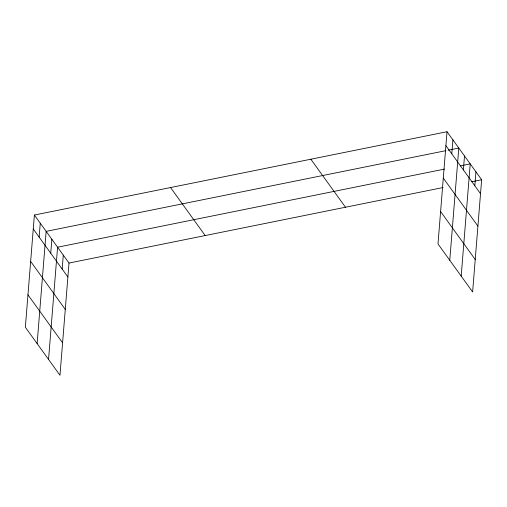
<?xml version="1.0" encoding="UTF-8"?>
<svg xmlns="http://www.w3.org/2000/svg" width="507" height="507" viewBox="0 0 507 507"><rect width="100%" height="100%" fill="white"/><g stroke="black" fill="none" stroke-linecap="round" stroke-linejoin="round"><path stroke-width="0.76" d="M34.381 215.038L25.35 327.256L59.978 375.269L69.009 263.051L34.381 215.038L447.022 131.731L481.65 179.744L472.619 291.962L437.991 243.949L447.022 131.731M39.147 237.137L40.268 223.2M37.125 343.581L46.15 231.363L445.938 150.649M50.744 253.221L51.866 239.285M48.552 359.425L57.583 247.207L444.5 169.091M62.171 269.065L63.293 255.129M451.788 153.83L452.909 139.894M449.766 260.275L458.797 148.057L448.207 150.192M463.385 169.915L464.507 155.979M461.193 276.119L470.223 163.9L460.388 165.884M474.812 185.758L475.934 171.822M69.009 263.051L443.067 187.533M471.814 181.728L481.65 179.744M445.9 145.674L480.528 193.68M443.289 178.103L477.917 226.116M440.602 211.52L475.23 259.533M310.848 159.223L345.476 207.236M170.548 187.546L205.177 235.559M33.259 228.974L67.887 276.987M30.648 261.409L65.276 309.422M27.961 294.827L62.589 342.833"/></g></svg>
